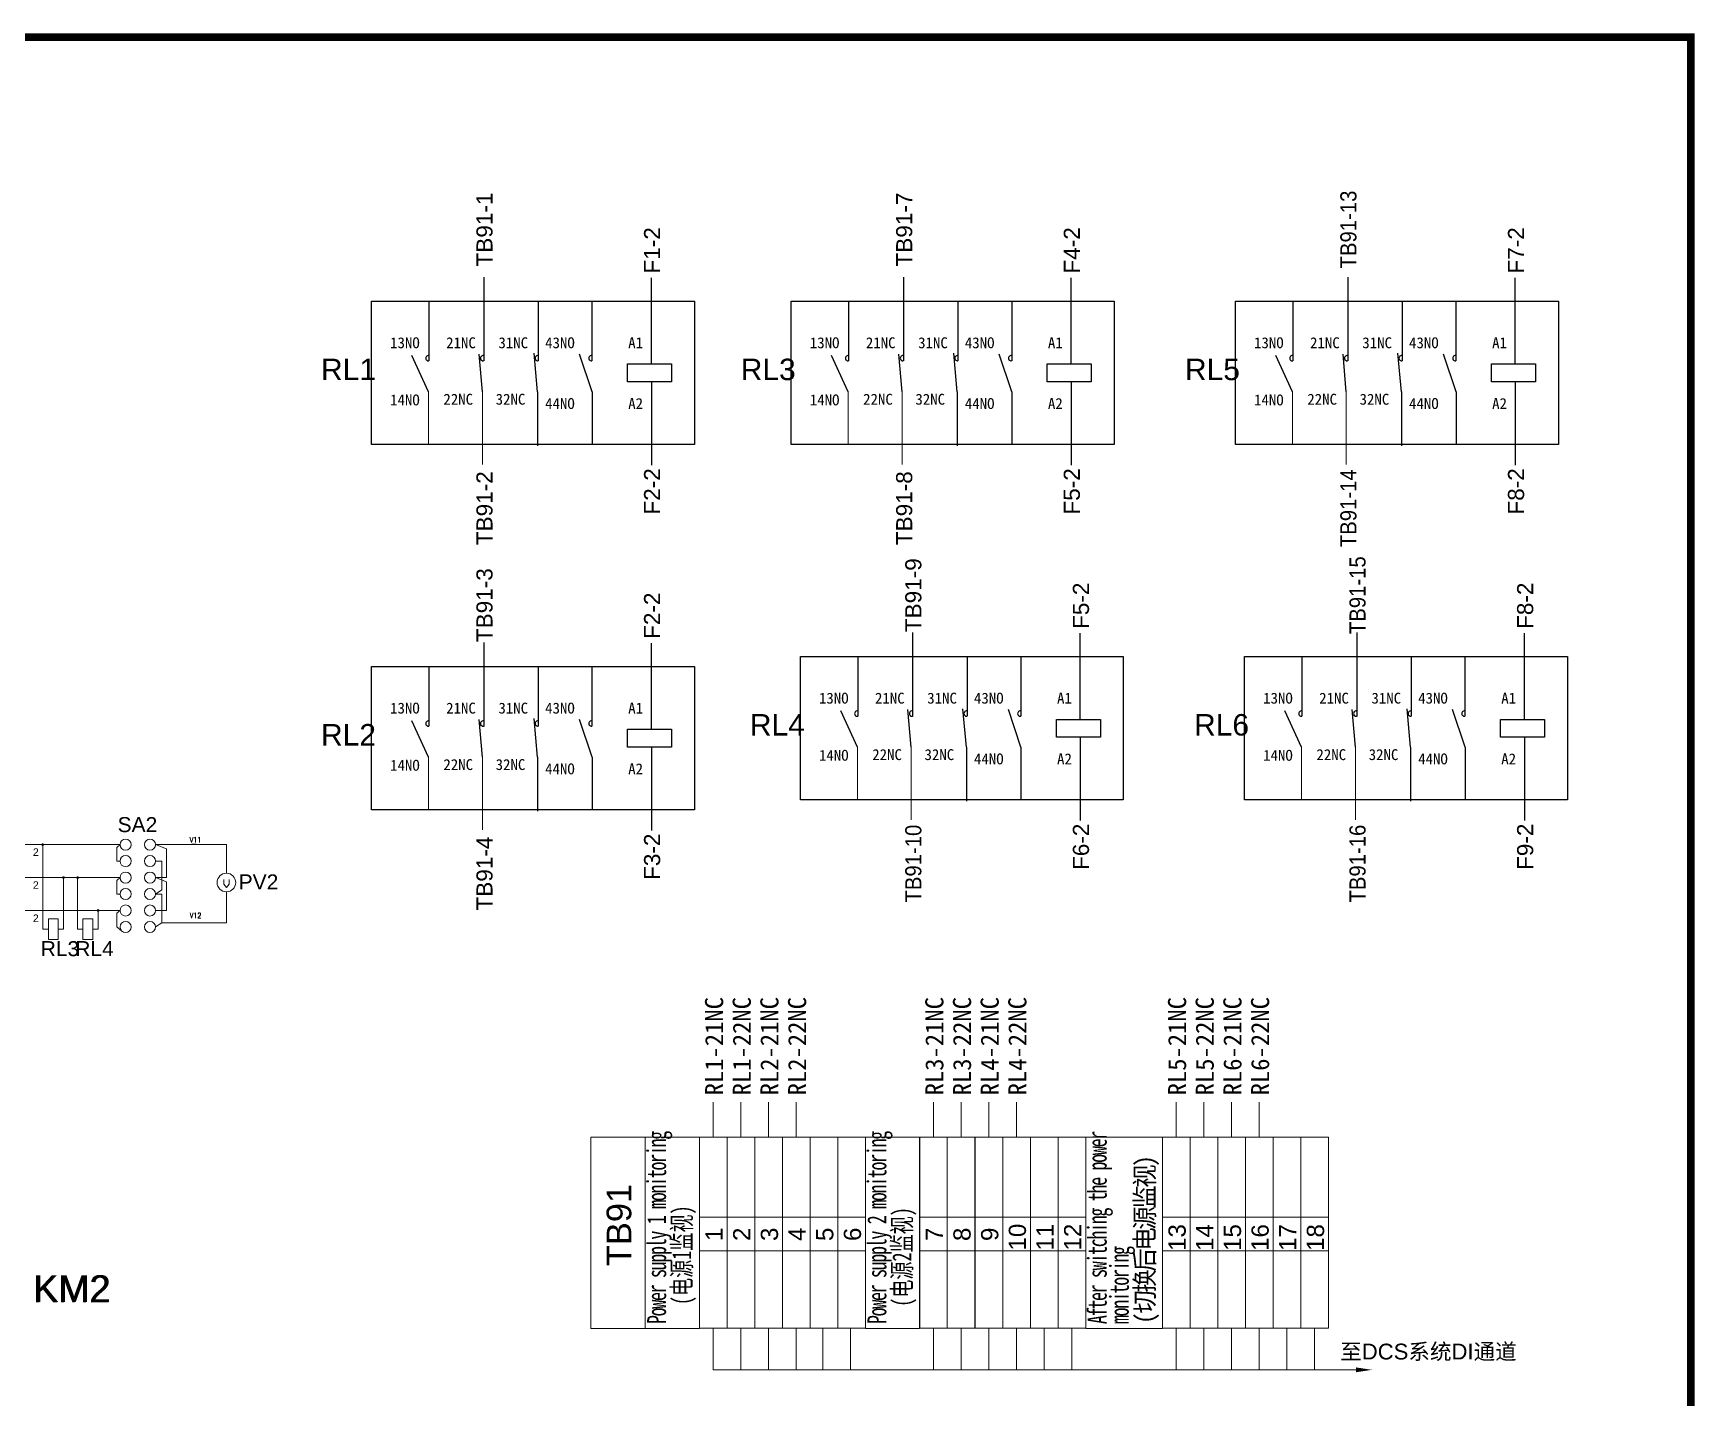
# Model space of a CAD drawing. Extents: x 81444 to 119867, y -54538 to -29386.
# Drawn here: x 93501 to 95561, y -39826 to -38135 of the extents above; entities that cross this region are included whole.
import ezdxf
from ezdxf.enums import TextEntityAlignment as Align
from ezdxf.lldxf.tags import DXFTag

# ---------------------------------------------------------------- set-up
doc = ezdxf.new("R2010")
doc.units = 0
doc.header["$LTSCALE"] = 100
doc.header["$MEASUREMENT"] = 0
doc.layers.add('t', color=1, linetype='Continuous')
doc.layers.add('继电器', color=7, linetype='Continuous')
doc.layers.add('细实线', color=7, linetype='Continuous', lineweight=20)
doc.styles.add('HZ', font='arial.ttf', dxfattribs={"width": 0.7})
doc.styles.add('HZA', font='romans', dxfattribs={"width": 0.75, "bigfont": 'ams_dx'})
doc.styles.get("Standard").update_dxf_attribs({"font": ''})
doc.styles.get('Standard').set_extended_font_data('SimSun')
tags = doc.linetypes.add('WASTE', pattern=[0.375, 0.25, -0.125]).pattern_tags.tags
tags[6:7] = [DXFTag(74, 4), DXFTag(75, 0), DXFTag(340, '0'), DXFTag(46, 1.0), DXFTag(50, 0.0), DXFTag(44, 0.0), DXFTag(45, 0.0)]
tags[4:5] = [DXFTag(74, 4), DXFTag(75, 0), DXFTag(340, '0'), DXFTag(46, 1.0), DXFTag(50, 0.0), DXFTag(44, 0.0), DXFTag(45, 0.0)]

# ---------------------------------------------------------------- blocks, each defined once
blk = doc.blocks.new('图框')
at = {"layer": 't', "color": 7, "const_width": 9.61519705431492}
blk.add_lwpolyline([(4115.642035047145, -3151.581424744189), (4115.642035047145, 0), (0, 0), (0, -3151.581424744189)], close=True, dxfattribs=at)
at = {"color": 7, "flags": 8}
for tag, p, height in [('DWG.NAME:', (1381.636459220965, -2910.37952511241), 25), ('PROJECTNAME:', (3125.480185663539, -2912.807924402037), 24), ('PROJECTNAME：', (3339.10867075545, -2913.108539231762), 25), ('DWG.NO.:', (3128.186172261583, -3030.402470643486), 24), ('图纸编号', (3315.362718925957, -3052.404678158069), 24), ('FILENO.:', (3128.672545599984, -3106.104124450346), 24), ('文档号', (3317.726365529132, -3124.132485953713), 24)]:
    blk.add_attdef(tag, p, '', height=height, dxfattribs=at)
for tag, height, p in [('RENLIU', 24, (698.1883070825425, -2950.380597809435)), ('SHUFENWANG', 24, (885.7882910716289, -2950.380597809435)), ('FANGHOU', 24, (1069.730755450379, -2950.380597809435)), ('DANDANLI', 24, (1250.015700218792, -2950.380597809435)), ('A', 23, (59.89920926059131, -2974.881554149018)), ('设计时间', 23, (213.8658221408186, -2974.881554149018)), ('刘仁', 23, (698.1883070825425, -3002.188376027443)), ('王姝芬', 23, (885.7882910716289, -3002.188376027443)), ('侯方', 23, (1069.730755450379, -3002.188376027443)), ('李丹丹', 23, (1250.015700218792, -3002.188376027443)), ('#10STATIONONTROLCABINETCOVER', 30, (1777.900103825072, -3017.182374560078)), ('PAGEXOFX', 24, (3953.713803545135, -3039.081424744189)), ('REV.', 24, (59.38265968048654, -3063.048954873535)), ('DATE', 24, (208.907791745165, -3063.048954873535)), ('DESCRIPTION', 24, (451.7192896086781, -3063.048954873535)), ('PREPARED', 24, (698.1883070825425, -3063.048954873535)), ('CHECKED', 24, (885.7882910716144, -3063.048954873535)), ('SIGNED', 24, (1069.730755450364, -3063.048954873535)), ('APPROVED', 24, (1250.015700218792, -3063.048954873535)), ('图纸名称', 30, (1777.900103825072, -3094.695064044037)), ('第几页共几页', 24, (3953.713803545135, -3114.081424744189))]:
    blk.add_attdef(tag, text='', height=height, dxfattribs=at).set_placement(p, align=Align.MIDDLE)
for tag, p in [('图纸名称:', (1377.81237181677, -2965.923337057193)), ('项目名称：', (3121.562334825969, -2984.305160940257)), ('项目名称：', (3325.036680579346, -2984.305160940257))]:
    blk.add_attdef(tag, text='', height=25, dxfattribs=at).set_placement(p, align=Align.BOTTOM_LEFT)
at = {"color": 7, "width": 0.8, "flags": 8}
blk.add_attdef('HANGZHOUHOLLYSYSAUTOMATIONCO.,LTD.', text='', height=24, dxfattribs=at).set_placement((2770.082304289484, -3045.714803244191), align=Align.MIDDLE)

msp = doc.modelspace()

# ---------------------------------------------------------------- linework, layer by layer
for p, q in [((94059.39255282488, -38436.89572446754), (94059.39255282488, -38540.96340455569)), ((94267.24563231845, -38544.6511203897), (94267.24563231845, -38437.67361781925)), ((94579.83528922281, -38436.89572446754), (94579.83528922281, -38540.96340455569)), ((94787.68836871638, -38544.6511203897), (94787.68836871638, -38437.67361781925)), ((95130.62399417094, -38436.89572446754), (95130.62399417094, -38540.96340455569)), ((95338.4770736645, -38544.6511203897), (95338.4770736645, -38437.67361781927)), ((93991.39138989076, -38466.69273051535), (93991.29374553142, -38540.85045240438)), ((94126.99255282486, -38466.69273051535), (94126.99255282486, -38540.66817619675)), ((94193.54889392717, -38466.69273051535), (94193.54889392717, -38540.79770662093)), ((94511.83412628873, -38466.69273051535), (94511.73648192939, -38540.85045240438)), ((94647.43528922282, -38466.69273051535), (94647.43528922282, -38540.66817619675)), ((94713.99163032511, -38466.69273051535), (94713.99163032511, -38540.79770662093)), ((95062.62283123682, -38466.69273051537), (95062.52518687748, -38540.85045240438)), ((95198.22399417091, -38466.69273051537), (95198.22399417091, -38540.66817619675)), ((95264.78033527323, -38466.69273051537), (95264.78033527323, -38540.79770662094)), ((93990.92631881726, -38579.18169786275), (93970.31798312541, -38534.28496653406)), ((94057.63622517012, -38579.2344436462), (94053.64298758628, -38532.53768099265)), ((94126.12631881727, -38579.18169786275), (94121.73427395274, -38531.42559693419)), ((94193.72631881728, -38579.18169786275), (94178.23524570437, -38532.49357016991)), ((94511.36905521523, -38579.18169786275), (94490.76071952337, -38534.28496653406)), ((94578.07896156808, -38579.2344436462), (94574.08572398424, -38532.53768099265)), ((94646.56905521524, -38579.18169786275), (94642.1770103507, -38531.42559693419)), ((94714.16905521521, -38579.18169786275), (94698.67798210234, -38532.49357016991)), ((95062.15776016332, -38579.18169786276), (95041.54942447146, -38534.28496653406)), ((95128.86766651618, -38579.2344436462), (95124.87442893234, -38532.53768099265)), ((95197.35776016333, -38579.18169786276), (95192.9657152988, -38531.42559693419)), ((95264.95776016334, -38579.18169786276), (95249.46668705043, -38532.49357016991)), ((94267.24563231845, -38566.73148005953), (94267.24563231845, -38670.0888014581)), ((94787.68836871638, -38566.73148005953), (94787.68836871638, -38670.0888014581)), ((95338.4770736645, -38566.73148005955), (95338.4770736645, -38670.0888014581)), ((94126.12631881727, -38579.18169786275), (94126.12631881727, -38646.16054262673)), ((94193.72631881728, -38579.18169786275), (94193.72631881728, -38644.51322705651)), ((94646.56905521524, -38579.18169786275), (94646.56905521524, -38646.16054262673)), ((94714.16905521521, -38579.18169786275), (94714.16905521521, -38644.51322705651)), ((95197.35776016333, -38579.18169786276), (95197.35776016333, -38646.16054262673)), ((95264.95776016334, -38579.18169786276), (95264.95776016334, -38644.51322705652)), ((94059.39255282488, -38889.79021584732), (94059.39255282488, -38993.85789593545)), ((94267.24563231845, -38997.54561176946), (94267.24563231845, -38890.56810919903)), ((94591.14566757916, -38877.44323075119), (94591.14566757916, -38981.51091083932)), ((94798.99874707272, -38985.19862667333), (94798.99874707272, -38878.2211241029)), ((95141.93437252728, -38877.44323075119), (95141.93437252728, -38981.51091083932)), ((95349.78745202084, -38985.19862667333), (95349.78745202084, -38878.2211241029)), ((94523.1445046451, -38907.240236799), (94523.04686028573, -38981.39795868802)), ((94658.74566757919, -38907.240236799), (94658.74566757919, -38981.21568248038)), ((94725.30200868148, -38907.240236799), (94725.30200868148, -38981.34521290458)), ((95073.93320959319, -38907.240236799), (95073.83556523385, -38981.39795868802)), ((95209.53437252728, -38907.240236799), (95209.53437252728, -38981.21568248038)), ((95276.09071362957, -38907.240236799), (95276.09071362957, -38981.34521290458)), ((93991.39138989076, -38919.58722189513), (93991.29374553142, -38993.74494378414)), ((94126.99255282486, -38919.58722189513), (94126.99255282486, -38993.56266757651)), ((94193.54889392717, -38919.58722189513), (94193.54889392717, -38993.6921980007)), ((94522.6794335716, -39019.7292041464), (94502.07109787974, -38974.8324728177)), ((94589.38933992443, -39019.78194992983), (94585.39610234062, -38973.08518727629)), ((94657.87943357158, -39019.7292041464), (94653.48738870707, -38971.97310321782)), ((94725.47943357159, -39019.7292041464), (94709.98836045871, -38973.04107645355)), ((95073.46813851969, -39019.7292041464), (95052.85980282784, -38974.8324728177)), ((95140.17804487255, -39019.78194992983), (95136.18480728871, -38973.0851872763)), ((95208.6681385197, -39019.7292041464), (95204.27609365516, -38971.97310321782)), ((95276.26813851968, -39019.7292041464), (95260.7770654068, -38973.04107645355)), ((93990.92631881726, -39032.07618924252), (93970.31798312541, -38987.17945791382)), ((94057.63622517012, -39032.12893502596), (94053.64298758628, -38985.43217237241)), ((94126.12631881727, -39032.07618924252), (94121.73427395274, -38984.32008831395)), ((94193.72631881728, -39032.07618924252), (94178.23524570437, -38985.38806154967)), ((94267.24563231845, -39019.62597143931), (94267.24563231845, -39122.98329283787)), ((94657.87943357158, -39019.7292041464), (94657.87943357158, -39086.70804891037)), ((94725.47943357159, -39019.7292041464), (94725.47943357159, -39085.06073334016)), ((94798.99874707272, -39007.27898634318), (94798.99874707272, -39110.63630774175)), ((95208.6681385197, -39019.7292041464), (95208.6681385197, -39086.70804891037)), ((95276.26813851968, -39019.7292041464), (95276.26813851968, -39085.06073334016)), ((95349.78745202084, -39007.27898634318), (95349.78745202084, -39110.63630774175)), ((94126.12631881727, -39032.07618924252), (94126.12631881727, -39099.05503400649)), ((94193.72631881728, -39032.07618924252), (94193.72631881728, -39097.40771843628))]:
    msp.add_line(p, q)
at = {"color": 7, "lineweight": 15}
for p, q in [((93608.37585070229, -39140.47958691497), (93604.59527612804, -39143.9895164132)), ((93604.59527612804, -39143.9895164132), (93604.59527612804, -39160.89707128544)), ((93652.41149230537, -39140.47958691497), (93665.87387934046, -39145.68095523772)), ((93652.41149230537, -39140.47958691497), (93697.39642106324, -39140.47958691497)), ((93702.65568122323, -39140.47958691497), (93740.31193797417, -39140.47958691497)), ((93740.31193797417, -39140.47958691497), (93740.31193797417, -39175.99562189527)), ((93608.37585070229, -39160.89707128544), (93604.59527612804, -39160.89707128544)), ((93652.41149230537, -39160.89707128544), (93660.41436856343, -39160.89707128544)), ((93660.41436856343, -39160.89707128544), (93660.41436856343, -39196.59868682656)), ((93665.87387934046, -39145.68095523772), (93665.87387934046, -39181.31455565592)), ((93608.37585042797, -39181.31455565592), (93604.59527585372, -39184.82448515415)), ((93604.59527585372, -39184.82448515415), (93604.59527585372, -39201.73204002639)), ((93652.41149230537, -39181.31455565592), (93665.87387934046, -39186.51592397867)), ((93652.41149203108, -39181.31455565592), (93665.87387934046, -39181.31455565592)), ((93736.9922803029, -39183.8489290143), (93736.9922803029, -39189.6012448143)), ((93743.56635550293, -39189.6012448143), (93743.56635550293, -39183.8489290143)), ((93608.37585042797, -39201.73204002639), (93604.59527585372, -39201.73204002639)), ((93660.41436856343, -39196.59868682656), (93652.41149203108, -39201.73204002639)), ((93652.41149203108, -39201.73204007265), (93660.4143682891, -39201.73204007265)), ((93660.4143682891, -39201.73204007265), (93660.4143682891, -39237.43365561376)), ((93665.87387934046, -39186.51592397867), (93665.87387934046, -39222.14952439687)), ((93736.9922803029, -39189.6012448143), (93740.27931790295, -39193.59143696731)), ((93740.27931790295, -39193.59143696731), (93743.56635550293, -39189.6012448143)), ((93740.31193797417, -39199.00488509527), (93740.31193797417, -39237.43365561376)), ((93608.37585042797, -39222.14952439687), (93604.59527585372, -39225.6594538951)), ((93604.59527585372, -39225.6594538951), (93604.59527585372, -39242.56700876734)), ((93652.41149203108, -39222.14952439687), (93665.87387934046, -39222.14952439687)), ((93660.4143682891, -39237.43365561376), (93652.41149175673, -39242.5670088136)), ((93660.4143682891, -39237.43365561376), (93697.43281692626, -39237.43365561376)), ((93697.43281692626, -39237.43365561376), (93740.31193797417, -39237.43365561376))]:
    msp.add_line(p, q, dxfattribs=at)
at = {"ltscale": 5}
msp.add_line((93702.65568122323, -39140.47958691497), (93697.39642106324, -39140.47958691497), dxfattribs=at)
at = {"color": 3, "lineweight": 15}
msp.add_line((93133.39725468996, -39181.3337262644), (93608.37585042791, -39181.31455565592), dxfattribs=at)
at = {"color": 1, "lineweight": 15}
msp.add_line((93192.74345447528, -39222.17412379233), (93608.37585015356, -39222.14952465161), dxfattribs=at)
at = {"color": 4, "linetype": 'WASTE'}
for points in [[(93920.21413947742, -38466.69273051535), (94320.6944906565, -38466.69273051535), (94320.6944906565, -38644.51322705651), (93920.21413947742, -38644.51322705651)], [(94440.65687587536, -38466.69273051535), (94841.13722705447, -38466.69273051535), (94841.13722705447, -38644.51322705651), (94440.65687587536, -38644.51322705651)], [(94991.44558082348, -38466.69273051537), (95391.92593200256, -38466.69273051537), (95391.92593200256, -38644.51322705652), (94991.44558082348, -38644.51322705652)], [(94451.9672542317, -38907.240236799), (94852.44760541081, -38907.240236799), (94852.44760541081, -39085.06073334016), (94451.9672542317, -39085.06073334016)], [(95002.75595917982, -38907.240236799), (95403.23631035893, -38907.240236799), (95403.23631035893, -39085.06073334016), (95002.75595917982, -39085.06073334016)], [(93920.21413947742, -38919.58722189513), (94320.6944906565, -38919.58722189513), (94320.6944906565, -39097.40771843628), (93920.21413947742, -39097.40771843628)]]:
    msp.add_lwpolyline(points, close=True, dxfattribs=at)
for points in [[(94237.72971152978, -38544.6511203897), (94292.19459871542, -38544.6511203897), (94292.19459871542, -38566.73148005953), (94237.72971152978, -38566.73148005953)], [(94758.17244792772, -38544.6511203897), (94812.63733511335, -38544.6511203897), (94812.63733511335, -38566.73148005953), (94758.17244792772, -38566.73148005953)], [(95308.96115287584, -38544.6511203897), (95363.42604006147, -38544.6511203897), (95363.42604006147, -38566.73148005955), (95308.96115287584, -38566.73148005955)], [(94237.72971152978, -38997.54561176946), (94292.19459871542, -38997.54561176946), (94292.19459871542, -39019.62597143931), (94237.72971152978, -39019.62597143931)], [(94769.48282628409, -38985.19862667333), (94823.9477134697, -38985.19862667333), (94823.9477134697, -39007.27898634318), (94769.48282628409, -39007.27898634318)], [(95320.27153123218, -38985.19862667333), (95374.73641841782, -38985.19862667333), (95374.73641841782, -39007.27898634318), (95320.27153123218, -39007.27898634318)]]:
    msp.add_lwpolyline(points, close=True)
at = {"color": 7, "lineweight": 15}
for centre, radius in [((93615.26028754913, -39140.47958691497), 6.884436846856417), ((93645.52705545853, -39140.47958691497), 6.884436846856417), ((93615.26028754913, -39160.89707128544), 6.884436846856417), ((93645.52705545853, -39160.89707128544), 6.884436846856417), ((93615.26028727477, -39181.31455565592), 6.884436846856417), ((93645.5270551842, -39181.31455565592), 6.884436846856417), ((93740.31193797417, -39187.50025349527), 11.5046316), ((93615.26028727477, -39201.73204002639), 6.884436846856417), ((93645.5270551842, -39201.73204002639), 6.884436846856417), ((93615.26028700043, -39222.14952439687), 6.884436846856417), ((93645.52705490986, -39222.14952439687), 6.884436846856417), ((93615.26028700043, -39242.56700876734), 6.884436846856417), ((93645.52705490986, -39242.56700876734), 6.884436846856417)]:
    msp.add_circle(centre, radius, dxfattribs=at)
for centre, radius, start, end in [((93990.7933726636, -38537.57577406272), 3.312686409576717, 81.31236673501066, 278.6876332649894), ((94058.69519583318, -38537.57577406272), 3.312686409576717, 81.31236673501066, 278.6876332649894), ((94058.71344789218, -38537.52302827928), 3.312686409576717, 81.31236673501066, 278.6876332649894), ((94126.33934704938, -38537.52302827928), 3.312686409579571, 81.31236673418647, 278.6876332658135), ((94192.89568815166, -38537.52302827928), 3.312686409579571, 81.31236673418647, 278.6876332658135), ((94511.23610906153, -38537.57577406272), 3.312686409576717, 81.31236673418647, 278.6876332658135), ((94579.13793223114, -38537.57577406272), 3.312686409576717, 81.31236673501066, 278.6876332649894), ((94579.15618429014, -38537.52302827928), 3.312686409576717, 81.31236673501066, 278.6876332649894), ((94646.78208344734, -38537.52302827928), 3.312686409579571, 81.31236673501066, 278.6876332649894), ((94713.33842454963, -38537.52302827928), 3.312686409579571, 81.31236673418647, 278.6876332658135), ((95062.02481400965, -38537.57577406273), 3.312686409576717, 81.31236673501066, 278.6876332649894), ((95129.92663717923, -38537.57577406273), 3.312686409576717, 81.31236673501066, 278.6876332649894), ((95129.94488923824, -38537.52302827928), 3.312686409576717, 81.31236673501066, 278.6876332649894), ((95197.57078839543, -38537.52302827928), 3.312686409579571, 81.31236673418647, 278.6876332658135), ((95264.12712949772, -38537.52302827928), 3.312686409579571, 81.31236673418647, 278.6876332658135), ((94522.5464874179, -38978.12328034636), 3.312686409576717, 81.31236673501066, 278.6876332649894), ((94590.44831058751, -38978.12328034636), 3.312686409576717, 81.31236673501066, 278.6876332649894), ((94590.46656264648, -38978.07053456291), 3.312686409576717, 81.31236673501066, 278.6876332649894), ((94658.09246180368, -38978.07053456291), 3.312686409579571, 81.31236673501066, 278.6876332649894), ((94724.648802906, -38978.07053456291), 3.312686409579571, 81.31236673501066, 278.6876332649894), ((95073.335192366, -38978.12328034636), 3.312686409576717, 81.31236673418647, 278.6876332658135), ((95141.2370155356, -38978.12328034636), 3.312686409576717, 81.31236673501066, 278.6876332649894), ((95141.2552675946, -38978.07053456291), 3.312686409576717, 81.31236673501066, 278.6876332649894), ((95208.8811667518, -38978.07053456291), 3.312686409579571, 81.31236673501066, 278.6876332649894), ((95275.43750785409, -38978.07053456291), 3.312686409579571, 81.31236673418647, 278.6876332658135), ((93990.7933726636, -38990.47026544249), 3.312686409576717, 81.31236673501066, 278.6876332649894), ((94058.69519583318, -38990.47026544249), 3.312686409576717, 81.31236673501066, 278.6876332649894), ((94058.71344789218, -38990.41751965904), 3.312686409576717, 81.31236673501066, 278.6876332649894), ((94126.33934704938, -38990.41751965904), 3.312686409579571, 81.31236673418647, 278.6876332658135), ((94192.89568815166, -38990.41751965904), 3.312686409579571, 81.31236673418647, 278.6876332658135)]:
    msp.add_arc(centre, radius, start, end)
at = {"layer": '细实线'}
for p, q in [((93990.92631881726, -38579.18169786275), (93990.92631881726, -38644.51322705651)), ((94057.63622517012, -38579.2344436462), (94057.63622517012, -38669.16422076229)), ((94511.36905521523, -38579.18169786275), (94511.36905521523, -38644.51322705651)), ((94578.07896156808, -38579.2344436462), (94578.07896156808, -38669.16422076229)), ((95062.15776016332, -38579.18169786276), (95062.15776016332, -38644.51322705652)), ((95128.86766651618, -38579.2344436462), (95128.86766651618, -38669.16422076229)), ((94522.6794335716, -39019.7292041464), (94522.6794335716, -39085.06073334016)), ((94589.38933992443, -39019.78194992983), (94589.38933992443, -39109.71172704593)), ((95073.46813851969, -39019.7292041464), (95073.46813851969, -39085.06073334016)), ((95140.17804487255, -39019.78194992983), (95140.17804487255, -39109.71172704593)), ((93990.92631881726, -39032.07618924252), (93990.92631881726, -39097.40771843628)), ((94057.63622517012, -39032.12893502596), (94057.63622517012, -39122.05871214205)), ((93519.51012695735, -39245.29901818422), (93512.4751061381, -39245.29901818422)), ((93538.32150269847, -39245.29901818422), (93531.76382432194, -39245.29901818422)), ((93562.37512007017, -39245.29901818422), (93555.81744169362, -39245.29901818422)), ((93581.18649581131, -39245.29901818422), (93574.62881743476, -39245.29901818422)), ((93604.59527585372, -39242.56700876734), (93610.81627188913, -39247.82497419028)), ((94343.9459663041, -39503.2687563217), (94343.9459663041, -39459.62984930824)), ((94378.2483688553, -39503.2687563217), (94378.2483688553, -39459.62984930824)), ((94412.5507714065, -39503.2687563217), (94412.5507714065, -39459.62984930824)), ((94446.85317395773, -39503.2687563217), (94446.85317395773, -39459.62984930824)), ((94617.06081067002, -39503.2687563217), (94617.06081067002, -39459.62984930824)), ((94651.36321322125, -39503.2687563217), (94651.36321322125, -39459.62984930824)), ((94685.69465669809, -39503.2687563217), (94685.69465669809, -39459.62984930824)), ((94719.99705924932, -39503.2687563217), (94719.99705924932, -39459.62984930824)), ((94918.02805793262, -39503.2687563217), (94918.02805793262, -39459.62984930824)), ((94952.33046048385, -39503.2687563217), (94952.33046048385, -39459.62984930824)), ((94986.66190396069, -39503.2687563217), (94986.66190396069, -39459.62984930824)), ((95020.96430651192, -39503.2687563217), (95020.96430651192, -39459.62984930824)), ((94343.9459663041, -39740.02293631752), (94343.9459663041, -39791.56728442672)), ((94378.2483688553, -39740.02293631752), (94378.2483688553, -39791.56728442672)), ((94412.5507714065, -39740.02293631752), (94412.5507714065, -39791.56728442672)), ((94446.85317395773, -39740.02293631752), (94446.85317395773, -39791.56728442672)), ((94479.85120046517, -39740.02293631752), (94479.85120046517, -39791.56728442672)), ((94514.1536030164, -39740.02293631752), (94514.1536030164, -39791.56728442672)), ((94617.06081067002, -39739.84402924981), (94617.06081067002, -39791.38837735902)), ((94651.36321322125, -39739.84402924981), (94651.36321322125, -39791.38837735902)), ((94685.69465669809, -39739.84402924981), (94685.69465669809, -39791.38837735902)), ((94719.99705924932, -39739.84402924981), (94719.99705924932, -39791.38837735902)), ((94754.32850272616, -39739.84402924981), (94754.32850272616, -39791.38837735902)), ((94788.63090527739, -39739.84402924981), (94788.63090527739, -39791.38837735902)), ((94918.02805793262, -39739.84402924981), (94918.02805793262, -39791.38837735902)), ((94952.33046048385, -39739.84402924981), (94952.33046048385, -39791.38837735902)), ((94986.66190396069, -39739.84402924981), (94986.66190396069, -39791.38837735902)), ((95020.96430651192, -39739.84402924981), (95020.96430651192, -39791.38837735902)), ((95055.29574998876, -39739.84402924981), (95055.29574998876, -39791.38837735902)), ((95089.59815253998, -39739.84402924981), (95089.59815253998, -39791.38837735902)), ((94343.9459663041, -39791.56728442672), (95140.91512915824, -39791.56728442672))]:
    msp.add_line(p, q, dxfattribs=at)
at = {"layer": '细实线', "color": 2}
msp.add_line((93608.37585070229, -39140.47958691497), (93074.05814946488, -39140.47958691497), dxfattribs=at)
at = {"layer": '细实线', "color": 7}
for p, q in [((93512.4751061381, -39140.47958691497), (93512.4751061381, -39245.29901818422)), ((93555.81744169362, -39181.44371673201), (93555.81744169362, -39245.29901818422)), ((94326.82380595416, -39602.28527860163), (94361.12620850536, -39602.28527860163)), ((94361.12620850536, -39602.28527860163), (94395.42861105656, -39602.28527860163)), ((94395.42861105659, -39602.28527860163), (94429.73101360779, -39602.28527860163)), ((94429.73101360779, -39602.28527860163), (94464.03341615899, -39602.28527860163)), ((94464.03341615901, -39602.28527860163), (94498.33581871021, -39602.28527860163)), ((94498.33581871021, -39602.28527860163), (94532.63822126141, -39602.28527860163)), ((94599.93865032011, -39602.28527860163), (94634.24105287131, -39602.28527860163)), ((94634.24105287131, -39602.28527860163), (94668.5434554225, -39602.28527860163)), ((94668.57249634818, -39602.28527860163), (94702.87489889938, -39602.28527860163)), ((94702.87489889938, -39602.28527860163), (94737.17730145057, -39602.28527860163)), ((94737.20634237624, -39602.28527860163), (94771.50874492744, -39602.28527860163)), ((94771.50874492744, -39602.28527860163), (94805.81114747864, -39602.28527860163)), ((94900.9058975827, -39602.28527860163), (94935.2083001339, -39602.28527860163)), ((94935.2083001339, -39602.28527860163), (94969.5107026851, -39602.28527860163)), ((94969.5107026851, -39602.28527860163), (95003.8131052363, -39602.28527860163)), ((95003.8131052363, -39602.28527860163), (95038.1155077875, -39602.28527860163)), ((95038.1155077875, -39602.28527860163), (95072.4179103387, -39602.28527860163)), ((95072.4179103387, -39602.28527860163), (95106.7203128899, -39602.28527860163)), ((94326.79476502849, -39644.23613992304), (94361.12620850536, -39644.14668638918)), ((94361.09716757969, -39644.23613992304), (94395.42861105656, -39644.14668638918)), ((94395.39957013092, -39644.23613992304), (94429.73101360779, -39644.14668638918)), ((94429.70197268212, -39644.23613992304), (94464.03341615899, -39644.14668638918)), ((94464.00437523334, -39644.23613992304), (94498.33581871021, -39644.14668638918)), ((94498.30677778454, -39644.23613992304), (94532.63822126141, -39644.14668638918)), ((94599.90960939444, -39644.23613992304), (94634.24105287131, -39644.14668638918)), ((94634.21201194564, -39644.23613992304), (94668.5434554225, -39644.14668638918)), ((94668.5434554225, -39644.23613992304), (94702.87489889938, -39644.14668638918)), ((94702.8458579737, -39644.23613992304), (94737.17730145057, -39644.14668638918)), ((94737.17730145057, -39644.23613992304), (94771.50874492744, -39644.14668638918)), ((94771.47970400177, -39644.23613992304), (94805.81114747864, -39644.14668638918)), ((94900.87685665704, -39644.23613992304), (94935.2083001339, -39644.14668638918)), ((94935.17925920823, -39644.23613992304), (94969.5107026851, -39644.14668638918)), ((94969.48166175943, -39644.23613992304), (95003.8131052363, -39644.14668638918)), ((95003.78406431063, -39644.23613992304), (95038.1155077875, -39644.14668638918)), ((95038.08646686183, -39644.23613992304), (95072.4179103387, -39644.14668638918)), ((95072.38886941303, -39644.23613992304), (95106.7203128899, -39644.14668638918))]:
    msp.add_line(p, q, dxfattribs=at)
at = {"layer": '细实线', "color": 0}
for p, q in [((93538.32150269847, -39245.29901818422), (93538.32150269847, -39181.31455565592)), ((93581.18649581131, -39245.29901818422), (93581.18649581131, -39222.14952462773))]:
    msp.add_line(p, q, dxfattribs=at)
at = {"layer": '细实线', "color": 7, "const_width": 1.687187502}
for points in [[(93512.47510613808, -39141.32318066599, 1), (93512.47510613808, -39139.63599316396, 1)], [(93538.28714819268, -39182.18880878163, 1), (93538.28714819268, -39180.50162127962, 1)], [(93555.81744169364, -39182.28731048302, 1), (93555.81744169364, -39180.60012298099, 1)], [(93581.18649581131, -39222.99311837876, 1), (93581.18649581131, -39221.30593087673, 1)]]:
    msp.add_lwpolyline(points, format="xyb", close=True, dxfattribs=at)
at = {"layer": '细实线'}
for points in [[(93519.51012695736, -39232.56914946961), (93519.51012695736, -39258.02888689881), (93531.76382432196, -39258.02888689881), (93531.76382432196, -39232.56914946961)], [(93562.37512007017, -39232.56914946961), (93562.37512007017, -39258.02888689881), (93574.62881743476, -39258.02888689881), (93574.62881743476, -39232.56914946961)]]:
    msp.add_lwpolyline(points, close=True, dxfattribs=at)
at = {"layer": '细实线', "color": 7}
for points in [[(94192.32202593019, -39740.29833872651), (94192.32202593019, -39503.2687563217), (94259.49433596982, -39503.2687563217), (94259.49433596982, -39740.29833872651)], [(94259.49433596982, -39503.2687563217), (94326.76572410282, -39503.2687563217), (94326.76572410282, -39740.20184338522), (94259.49433596982, -39740.20184338522)], [(94326.79476502849, -39503.2687563217), (94361.09716757969, -39503.2687563217), (94361.09716757969, -39740.02293631752), (94326.79476502849, -39740.02293631752)], [(94361.09716757969, -39503.2687563217), (94395.39957013092, -39503.2687563217), (94395.39957013092, -39740.02293631752), (94361.09716757969, -39740.02293631752)], [(94395.39957013092, -39503.2687563217), (94429.70197268212, -39503.2687563217), (94429.70197268212, -39740.02293631752), (94395.39957013092, -39740.02293631752)], [(94429.70197268212, -39503.2687563217), (94464.00437523334, -39503.2687563217), (94464.00437523334, -39740.02293631752), (94429.70197268212, -39740.02293631752)], [(94464.00437523334, -39503.2687563217), (94498.30677778454, -39503.2687563217), (94498.30677778454, -39740.02293631752), (94464.00437523334, -39740.02293631752)], [(94498.30677778454, -39503.2687563217), (94532.60918033577, -39503.2687563217), (94532.60918033577, -39740.02293631752), (94498.30677778454, -39740.02293631752)], [(94532.60918033577, -39503.2687563217), (94599.88056846877, -39503.2687563217), (94599.88056846877, -39740.20184338522), (94532.60918033577, -39740.20184338522)], [(94599.90960939444, -39503.2687563217), (94634.21201194564, -39503.2687563217), (94634.21201194564, -39740.02293631752), (94599.90960939444, -39740.02293631752)], [(94634.21201194564, -39503.2687563217), (94668.51441449684, -39503.2687563217), (94668.51441449684, -39740.02293631752), (94634.21201194564, -39740.02293631752)], [(94668.5434554225, -39503.2687563217), (94702.8458579737, -39503.2687563217), (94702.8458579737, -39740.02293631752), (94668.5434554225, -39740.02293631752)], [(94702.8458579737, -39503.2687563217), (94737.1482605249, -39503.2687563217), (94737.1482605249, -39740.02293631752), (94702.8458579737, -39740.02293631752)], [(94737.17730145057, -39503.2687563217), (94771.47970400177, -39503.2687563217), (94771.47970400177, -39740.02293631752), (94737.17730145057, -39740.02293631752)], [(94771.47970400177, -39503.2687563217), (94805.78210655297, -39503.2687563217), (94805.78210655297, -39740.02293631752), (94771.47970400177, -39740.02293631752)], [(94805.78210655297, -39503.2687563217), (94900.84781573137, -39503.2687563217), (94900.84781573137, -39740.20184338522), (94805.78210655297, -39740.20184338522)], [(94900.87685665704, -39503.2687563217), (94935.17925920823, -39503.2687563217), (94935.17925920823, -39740.02293631752), (94900.87685665704, -39740.02293631752)], [(94935.17925920823, -39503.2687563217), (94969.48166175943, -39503.2687563217), (94969.48166175943, -39740.02293631752), (94935.17925920823, -39740.02293631752)], [(94969.48166175943, -39503.2687563217), (95003.78406431063, -39503.2687563217), (95003.78406431063, -39740.02293631752), (94969.48166175943, -39740.02293631752)], [(95003.78406431063, -39503.2687563217), (95038.08646686183, -39503.2687563217), (95038.08646686183, -39740.02293631752), (95003.78406431063, -39740.02293631752)], [(95038.08646686183, -39503.2687563217), (95072.38886941303, -39503.2687563217), (95072.38886941303, -39740.02293631752), (95038.08646686183, -39740.02293631752)], [(95072.38886941303, -39503.2687563217), (95106.69127196423, -39503.2687563217), (95106.69127196423, -39740.02293631752), (95072.38886941303, -39740.02293631752)]]:
    msp.add_lwpolyline(points, close=True, dxfattribs=at)
at = {"layer": '细实线'}
msp.add_lwpolyline([(95140.91512915824, -39791.56728442672, 6, 0, 0), (95160.64707360562, -39791.56728442671, 0, 0, 0)], format="xyseb", dxfattribs=at)

# ---------------------------------------------------------------- block references
at = {"color": 1}
msp.add_blockref('图框', (91440.5586237934, -38139.47460207324), dxfattribs=at)

# ---------------------------------------------------------------- texts
at = {"color": 7, "lineweight": 15, "style": 'HZA', "width": 0.75}
for s, p in [('V11', (93694.89326165797, -39137.79815456197)), ('V12', (93694.92965752097, -39231.79954713158))]:
    msp.add_text(s, height=6.574075200000001, dxfattribs=at).set_placement(p)
at = {"linetype": 'WASTE', "char_height": 13.52, "attachment_point": 1}
for s, insert, width in [('13NO', (93943.27919662658, -38511.61477968071), 21.05947768404018), ('21NC', (94012.75399081876, -38511.61477968071), 19.18468349185002), ('31NC', (94077.5610489367, -38511.61477968071), 19.18468349185002), ('43NO', (94135.49971924875, -38511.61477968071), 15.14790299615867), ('A1', (94238.51585988114, -38511.56203389727), 15.14790299615867), ('13NO', (94463.72193302451, -38511.61477968071), 21.05947768404018), ('21NC', (94533.19672721672, -38511.61477968071), 19.18468349185002), ('31NC', (94598.00378533466, -38511.61477968071), 19.18468349185002), ('43NO', (94655.94245564671, -38511.61477968071), 15.14790299615867), ('A1', (94758.9585962791, -38511.56203389727), 15.14790299615867), ('13NO', (95014.51063797263, -38511.61477968072), 21.05947768404018), ('21NC', (95083.98543216482, -38511.61477968072), 19.18468349185002), ('31NC', (95148.79249028275, -38511.61477968072), 19.18468349185002), ('43NO', (95206.7311605948, -38511.61477968072), 15.14790299615867), ('A1', (95309.7473012272, -38511.56203389727), 15.14790299615867), ('14NO', (93943.27919662658, -38582.47049655634), 21.05947768404018), ('22NC', (94009.35421826223, -38581.6064024481), 22.58445604837777), ('32NC', (94074.1612763802, -38581.6064024481), 22.58445604837777), ('44NO', (94135.49971924875, -38586.94100667941), 15.14790299615867), ('A2', (94238.51585988114, -38586.88826089595), 15.14790299615867), ('14NO', (94463.72193302451, -38582.47049655634), 21.05947768404018), ('22NC', (94529.79695466017, -38581.6064024481), 22.58445604837777), ('32NC', (94594.60401277813, -38581.6064024481), 22.58445604837777), ('44NO', (94655.94245564671, -38586.94100667941), 15.14790299615867), ('A2', (94758.9585962791, -38586.88826089595), 15.14790299615867), ('14NO', (95014.51063797263, -38582.47049655634), 21.05947768404018), ('22NC', (95080.58565960829, -38581.6064024481), 22.58445604837777), ('32NC', (95145.39271772625, -38581.6064024481), 22.58445604837777), ('44NO', (95206.7311605948, -38586.94100667941), 15.14790299615867), ('A2', (95309.7473012272, -38586.88826089597), 15.14790299615867), ('13NO', (94475.03231138086, -38952.16228596435), 21.05947768404018), ('21NC', (94544.50710557307, -38952.16228596435), 19.18468349185002), ('31NC', (94609.31416369103, -38952.16228596435), 19.18468349185002), ('43NO', (94667.25283400308, -38952.16228596435), 15.14790299615867), ('A1', (94770.26897463547, -38952.1095401809), 15.14790299615867), ('13NO', (95025.82101632898, -38952.16228596435), 21.05947768404018), ('21NC', (95095.29581052119, -38952.16228596435), 19.18468349185002), ('31NC', (95160.10286863912, -38952.16228596435), 19.18468349185002), ('43NO', (95218.04153895118, -38952.16228596435), 15.14790299615867), ('A1', (95321.05767958357, -38952.1095401809), 15.14790299615867), ('13NO', (93943.27919662658, -38964.50927106048), 21.05947768404018), ('21NC', (94012.75399081876, -38964.50927106048), 19.18468349185002), ('31NC', (94077.5610489367, -38964.50927106048), 19.18468349185002), ('43NO', (94135.49971924875, -38964.50927106048), 15.14790299615867), ('A1', (94238.51585988114, -38964.45652527703), 15.14790299615867), ('14NO', (93943.27919662658, -39035.3649879361), 21.05947768404018), ('22NC', (94009.35421826223, -39034.50089382786), 22.58445604837777), ('32NC', (94074.1612763802, -39034.50089382786), 22.58445604837777), ('44NO', (94135.49971924875, -39039.83549805917), 15.14790299615867), ('A2', (94238.51585988114, -39039.78275227573), 15.14790299615867), ('14NO', (94475.03231138086, -39023.01800283998), 21.05947768404018), ('22NC', (94541.10733301654, -39022.15390873174), 22.58445604837777), ('32NC', (94605.91439113447, -39022.15390873174), 22.58445604837777), ('44NO', (94667.25283400308, -39027.48851296304), 15.14790299615867), ('A2', (94770.26897463547, -39027.4357671796), 15.14790299615867), ('14NO', (95025.82101632898, -39023.01800283998), 21.05947768404018), ('22NC', (95091.89603796463, -39022.15390873174), 22.58445604837777), ('32NC', (95156.7030960826, -39022.15390873174), 22.58445604837777), ('44NO', (95218.04153895118, -39027.48851296304), 15.14790299615867), ('A2', (95321.05767958357, -39027.4357671796), 15.14790299615867)]:
    msp.add_mtext(s, dxfattribs=dict(at, insert=insert, width=width))
at = {"layer": '细实线', "color": 7, "style": 'HZ'}
for s, height, p in [('RL1', 26.6, (93857.62971823396, -38564.7208663424)), ('RL3', 26.6, (94378.07245463193, -38564.7208663424)), ('RL5', 26.6, (94928.86115958002, -38564.7208663424)), ('RL4', 26.6, (94389.3828329883, -39005.26837262604)), ('RL6', 26.6, (94940.17153793639, -39005.26837262604)), ('RL2', 26.6, (93857.62971823396, -39017.61535772217)), ('SA2', 18.62, (93605.39632921132, -39124.99419283861)), ('2', 9.309999999999999, (93500.37389728565, -39154.45777395829)), ('2', 9.309999999999999, (93500.37389728565, -39195.29274269924)), ('PV2', 18.62, (93755.51979754298, -39196.03097316838)), ('2', 9.309999999999999, (93500.37389728565, -39236.39226371917)), ('RL3', 18.62, (93510.04111026433, -39278.75030370001)), ('RL4', 18.62, (93552.90610337714, -39278.75030370001)), ('KM2', 33.35639999999999, (93500.22901788533, -39707.7282954047)), ('KM2', 33.35639999999999, (93501.34519531885, -39707.66215219226)), ('KM2', 33.35639999999999, (93501.34519531885, -39707.66215219226)), ('至DCS系统DI通道', 19.6, (95121.36681332192, -39778.7184901515))]:
    msp.add_text(s, height=height, dxfattribs=at).set_placement(p)
for s, height, p in [('TB91', 30.576, (94242.33383265368, -39663.11180870632)), ('1', 21.38181818181818, (94355.6812223123, -39631.89042627867)), ('2', 21.38181818181818, (94389.9836248635, -39631.89042627867)), ('3', 21.38181818181818, (94424.28602741472, -39631.89042627867)), ('4', 21.38181818181818, (94458.58842996592, -39631.89042627867)), ('5', 21.38181818181818, (94492.89083251715, -39631.89042627867)), ('6', 21.38181818181818, (94527.19323506835, -39631.89042627867)), ('7', 21.38181818181818, (94628.79606667825, -39631.89042627867)), ('8', 21.38181818181818, (94663.09846922944, -39631.89042627867)), ('9', 21.38181818181818, (94697.42991270631, -39631.89042627867)), ('10', 21.38181818181818, (94731.73231525751, -39643.64353954481)), ('11', 21.38181818181818, (94766.06375873438, -39643.64353954481)), ('12', 21.38181818181818, (94800.36616128558, -39643.64353954481)), ('13', 21.38181818181818, (94929.7952854319, -39644.16079046535)), ('14', 21.38181818181818, (94964.0976879831, -39644.16079046535)), ('15', 21.38181818181818, (94998.4000905343, -39644.16079046535)), ('16', 21.38181818181818, (95032.7024930855, -39644.16079046535)), ('17', 21.38181818181818, (95067.0048956367, -39644.16079046535)), ('18', 21.38181818181818, (95101.3072981879, -39644.16079046535))]:
    msp.add_text(s, height=height, rotation=90, dxfattribs=at).set_placement(p)
at = {"layer": '细实线', "color": 7, "char_height": 22.4, "width": 112.8368929680437, "attachment_point": 1, "rotation": 90}
for s, insert in [('{\\fsimsun|b0|i0|c134|p2;RL1-21NC}', (94333.81492705425, -39451.3433253086)), ('{\\fsimsun|b0|i0|c134|p2;RL1-22NC}', (94368.11732960545, -39451.3433253086)), ('{\\fsimsun|b0|i0|c134|p2;RL2-21NC}', (94402.41973215668, -39451.3433253086)), ('{\\fsimsun|b0|i0|c134|p2;RL2-22NC}', (94436.7221347079, -39451.3433253086)), ('{\\fsimsun|b0|i0|c134|p2;RL3-21NC}', (94606.9297714202, -39451.3433253086)), ('{\\fsimsun|b0|i0|c134|p2;RL3-22NC}', (94641.23217397142, -39451.3433253086)), ('{\\fsimsun|b0|i0|c134|p2;RL4-21NC}', (94675.56361744826, -39451.3433253086)), ('{\\fsimsun|b0|i0|c134|p2;RL4-22NC}', (94709.86601999949, -39451.3433253086)), ('{\\fsimsun|b0|i0|c134|p2;RL5-21NC}', (94907.8970186828, -39451.3433253086)), ('{\\fsimsun|b0|i0|c134|p2;RL5-22NC}', (94942.19942123402, -39451.3433253086)), ('{\\fsimsun|b0|i0|c134|p2;RL6-21NC}', (94976.53086471086, -39451.3433253086)), ('{\\fsimsun|b0|i0|c134|p2;RL6-22NC}', (95010.83326726209, -39451.3433253086))]:
    msp.add_mtext(s, dxfattribs=dict(at, insert=insert))
at = {"layer": '细实线', "color": 7, "char_height": 23.52, "attachment_point": 1, "rotation": 90, "line_spacing_factor": 0.700008, "style": 'HZ'}
for s, insert, width in [('{\\fsimsun|b0|i0|c134|p2;\\W0.7;\\T0.75;Power supply 1 monitoring}', (94261.9713594552, -39734.89424790347), 264.3367407239842), ('{\\fsimsun|b0|i0|c134|p2;\\W0.7;\\T0.75;Power supply 2 monitoring}', (94535.08620382115, -39734.89424790347), 264.3367407239842), ('{\\fsimsun|b0|i0|c134|p2;\\W0.7;\\T0.75;After switching the power monitoring}', (94808.25913003835, -39734.89424790347), 264.3367407239842), ('{\\fsimsun|b0|i0|c134|p2;\\W0.9;\\T0.9;(切换后电源监视)}', (94867.13920488453, -39734.72024200046), 277.3196143701955), ('{\\fsimsun|b0|i0|c134|p2;(电源1监视)}', (94293.05711325599, -39711.19979651771), 210.3938150108609), ('{\\fsimsun|b0|i0|c134|p2;(电源2监视)}', (94566.17195762193, -39713.37579928378), 197.6270455354591)]:
    msp.add_mtext(s, dxfattribs=dict(at, insert=insert, width=width))
at = {"layer": '继电器', "style": 'HZ'}
for tag, p in [('TB91-1', (94070.26447883573, -38377.99540526462)), ('TB91-7', (94590.70721523366, -38377.99540526462)), ('F1-2', (94278.1175583293, -38403.84438583476)), ('F4-2', (94798.56029472723, -38403.84438583476)), ('F7-2', (95349.34899967535, -38403.84438583476)), ('TB91-2', (94070.26447883573, -38723.4689104837)), ('F2-2', (94278.1175583293, -38702.63646965459)), ('TB91-8', (94590.70721523366, -38723.4689104837)), ('F5-2', (94798.56029472723, -38702.63646965459)), ('F8-2', (95349.34899967535, -38702.63646965459)), ('TB91-9', (94602.01759359003, -38831.28694241786)), ('TB91-3', (94070.26447883573, -38843.63392751399)), ('F2-2', (94278.1175583293, -38856.73887721452)), ('F5-2', (94809.8706730836, -38844.39189211839)), ('F8-2', (95360.65937803169, -38844.39189211839)), ('F6-2', (94809.8706730836, -39143.18397593823)), ('F9-2', (95360.65937803169, -39143.18397593824)), ('TB91-4', (94070.26447883573, -39176.36340186346)), ('F3-2', (94278.1175583293, -39155.53096103435))]:
    msp.add_attdef(tag, text='J1', height=20, rotation=90, dxfattribs=at).set_placement(p, align=Align.CENTER)
at = {"layer": '继电器', "style": 'HZ', "width": 0.9}
for tag, p in [('TB91-13', (95141.49592018178, -38377.99540526462)), ('TB91-14', (95141.49592018178, -38723.4689104837)), ('TB91-15', (95152.80629853813, -38831.28694241786)), ('TB91-10', (94602.01759359003, -39164.01641676734)), ('TB91-16', (95152.80629853813, -39164.01641676735))]:
    msp.add_attdef(tag, text='J1', height=20, rotation=90, dxfattribs=at).set_placement(p, align=Align.CENTER)

doc.saveas('drawing.dxf')
